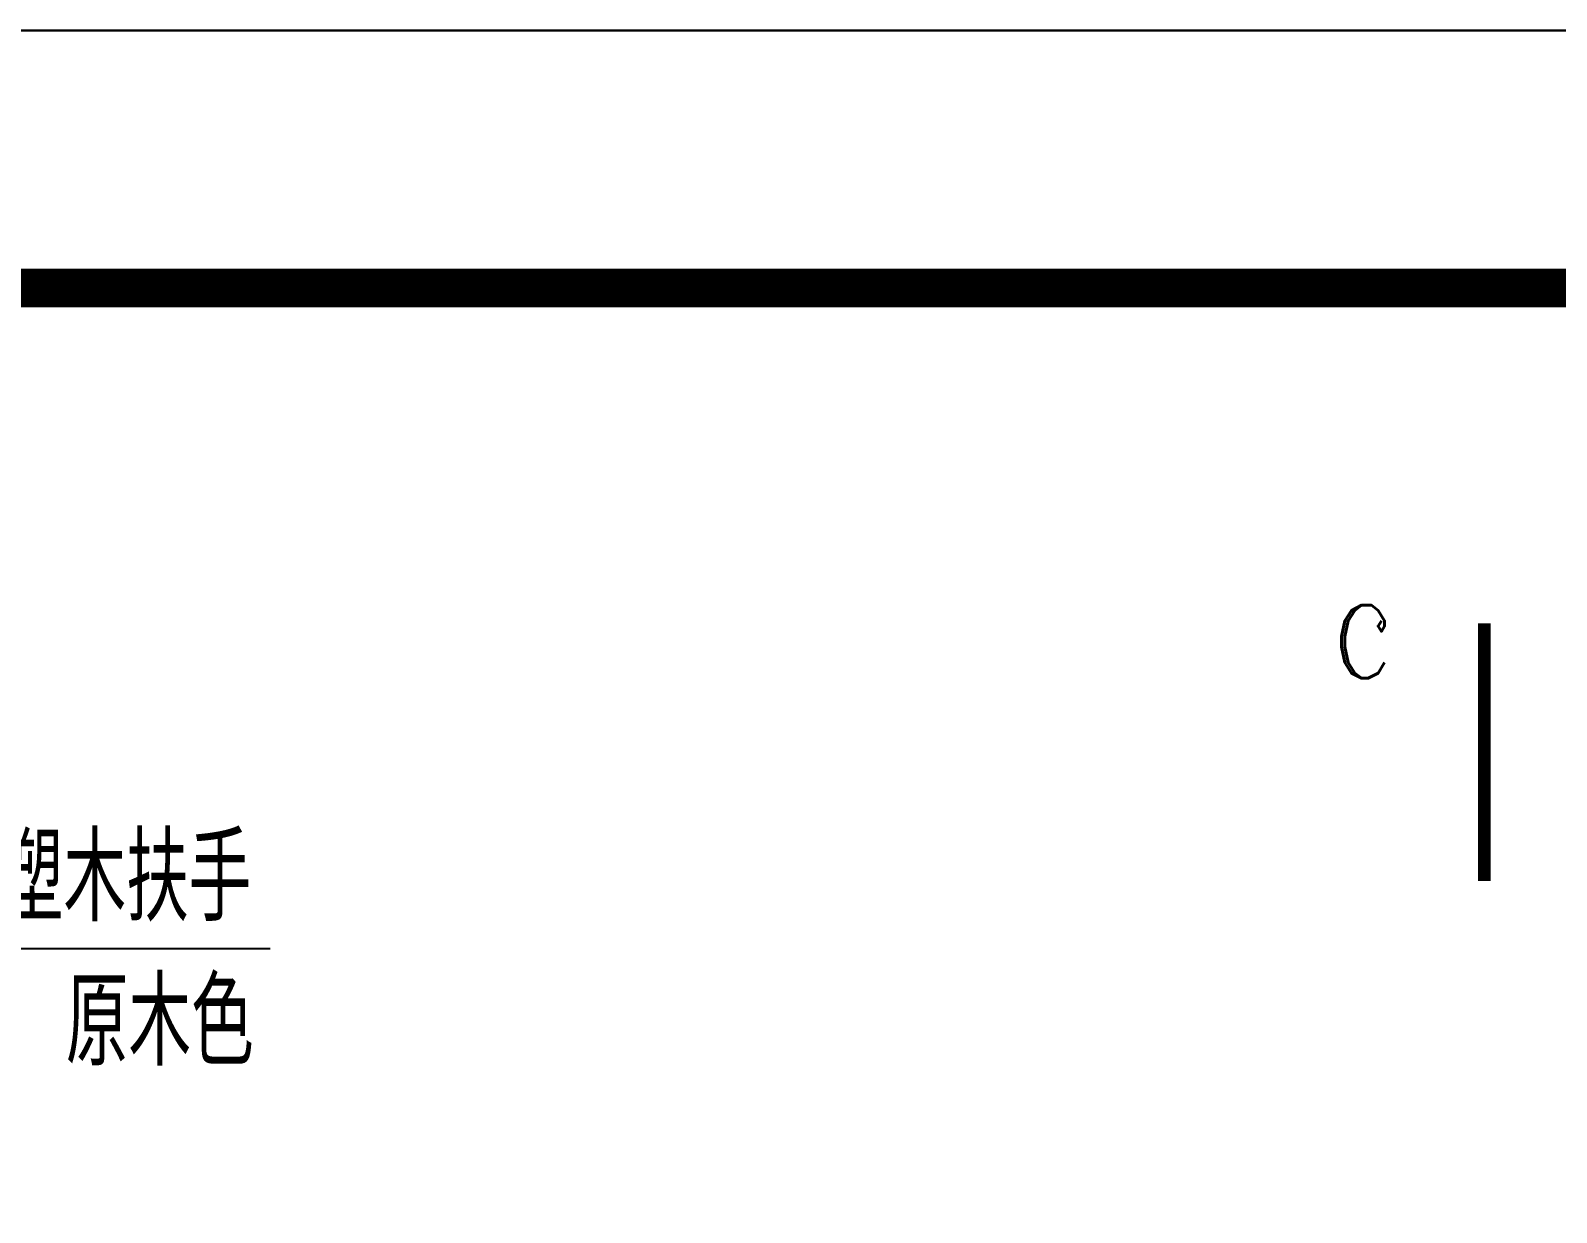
# Model space of a CAD drawing. Extents: x 396092 to 455492, y 17293 to 132793.
# Drawn here: x 409503 to 412465, y 46499 to 48793 of the extents above; entities that cross this region are included whole.
import ezdxf

# ---------------------------------------------------------------- set-up
doc = ezdxf.new("R2010")
doc.units = 0
doc.header["$LTSCALE"] = 1000
doc.header["$MEASUREMENT"] = 0
for name, color, linetype in [('DIM_LEAD', 3, 'Continuous'), ('DIM_SYMB', 3, 'Continuous'), ('PUB_TEXT', 7, 'Continuous')]:
    doc.layers.add(name, color=color, linetype=linetype)
doc.styles.add('_TCH_DIM', font='SIMPLEX', dxfattribs={"bigfont": 'GBCBIG'})
doc.styles.add('_TCH_LABEL', font='COMPLEX', dxfattribs={"bigfont": 'GBCBIG'})

# ---------------------------------------------------------------- blocks, each defined once
blk = doc.blocks.new('A$Ce900529c')
blk.add_lwpolyline([(955.471, -628.989), (1549.471, -628.989), (1549.471, -1048.989), (955.471, -1048.989)], close=True)
blk = doc.blocks.new('A$C8d334926')
blk.add_lwpolyline([(-90212, 32073), (-45662, 32073), (-45662, 11073), (-90212, 11073)], close=True)
at = {"const_width": 75}
blk.add_lwpolyline([(-46162, 31573), (-88962, 31573), (-88962, 11573), (-46162, 11573)], close=True, dxfattribs=at)

msp = doc.modelspace()

# ---------------------------------------------------------------- linework, layer by layer
at = {"layer": 'DIM_LEAD'}
msp.add_line((408632.8, 47011.6), (409968.3, 47011.6), dxfattribs=at)
at = {"layer": 'DIM_SYMB', "const_width": 25}
msp.add_lwpolyline([(412325.2, 47642.2), (412325.2, 47142.2)], dxfattribs=at)

# ---------------------------------------------------------------- block references
at = {"xscale": 100, "yscale": 100, "zscale": 100}
msp.add_blockref('A$Ce900529c', (300545.2, 153692.1), dxfattribs=at)
msp.add_blockref('A$C8d334926', (486304.3, 16720.3))

# ---------------------------------------------------------------- texts
at = {"layer": 'PUB_TEXT', "style": '_TCH_LABEL', "width": 0.705882}
msp.add_text('c', height=212.5, dxfattribs=at).set_placement((412028.8, 47535.9))
at = {"layer": 'PUB_TEXT', "style": '_TCH_DIM'}
for s, p in [('脂塑木扶手', (409323.7, 47064.1)), ('原木色', (409571.4, 46784.1))]:
    msp.add_text(s, height=168.79, dxfattribs=at).set_placement(p)

doc.saveas('drawing.dxf')
